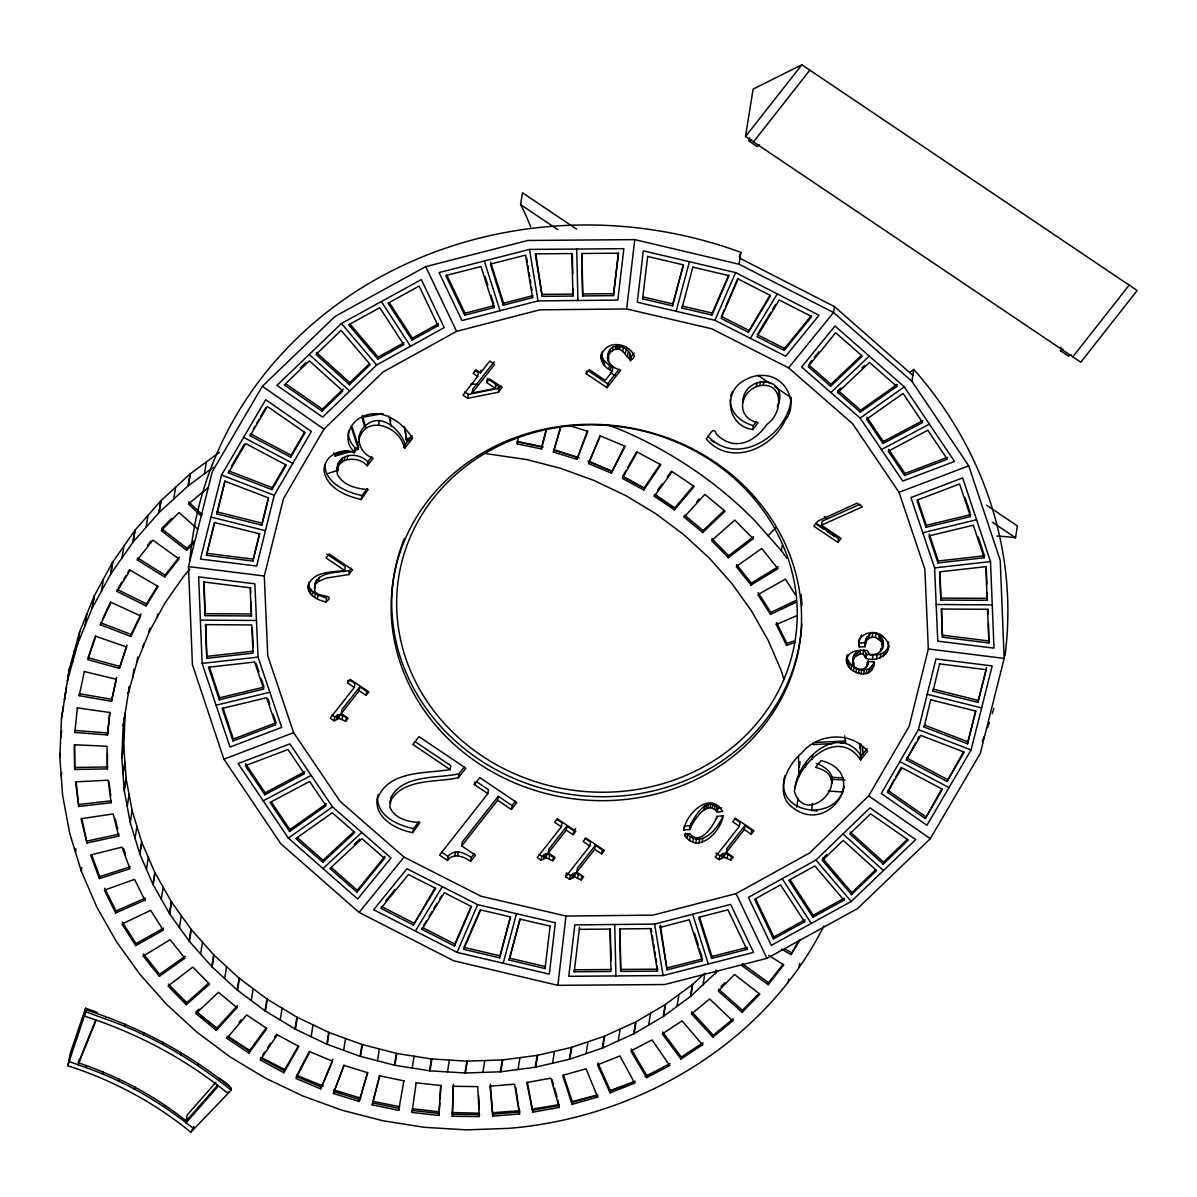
<?xml version="1.0" encoding="UTF-8"?>
<svg xmlns="http://www.w3.org/2000/svg" width="1197" height="1197" viewBox="0 0 1197 1197"><rect width="100%" height="100%" fill="white"/><g stroke="black" fill="none" stroke-linecap="round" stroke-linejoin="round"><path stroke-width="1.5" d="M795.077 787.611C797.815 759.392 838.364 722.15 861.331 755.98L860.703 759.915C837.735 726.085 797.187 763.327 794.434 791.561C806 829.027 857.261 777.212 815.606 767.412L820.962 760.589C869.486 772.499 830.509 833.501 795.092 809.292C772.873 795.796 785.905 766.26 801.616 753.108C818.09 733.192 850.498 730.888 867.571 751.177L860.703 759.915M326.676 553.987L345.335 566.54L344.706 570.49C332.317 572.42 311.1 570.969 308.123 587.114C308.512 596.106 318.477 600.31 326.033 602.001C337.15 593.009 314.961 598.829 314.602 589.298C313.449 571.208 337.27 572.779 349.419 570.625L351.305 568.231M315.275 582.655L314.602 589.298M390.581 803.262L390.656 797.86C403.224 774.04 436.426 778.798 458.945 773.816L464.316 766.978M452.361 1116.247L453.05 1086.278L477.738 1086.607L479.324 1116.606L452.361 1116.247L453.364 1084.302M868.199 660.879C869.426 670.784 854.793 672.205 852.578 663.078L854.508 654.161L860.598 650.166L859.97 654.116L855.616 656.27L852.653 660.49M853.281 656.555L852.578 663.078M324.836 464.556C324.926 483.079 346.412 492.147 361.853 495.558L367.27 488.66M219.41 452.316L190.084 473.952L160.847 500.765L134.917 530.316L112.578 562.276L103.421 579.079L94.069 596.301L79.586 632.016L69.321 669.033L64.458 699.587L66.359 687.751L61.451 718.784L59.85 757.162L62.648 795.601L69.8 833.681L81.231 870.967L96.807 907.042L106.458 924.099L116.393 941.56L139.735 974.119L166.592 1004.358L196.682 1031.979L229.659 1056.607L247.195 1067.2L265.165 1078.018L302.811 1095.973L342.192 1110.262L382.86 1120.751L424.381 1127.305L445.075 1128.576L466.291 1129.863L508.156 1128.397C637.762 1118.028 764.659 1043.949 823.865 926.029M717.961 970.752L690.474 996.473L663.198 1016.537L634.156 1033.595L602.794 1047.944L569.877 1059.165L535.268 1067.23L500.825 1071.764L465.453 1073.006L430.022 1070.851L394.92 1065.315L360.058 1056.308L326.781 1044.173L295.435 1029.196L265.001 1010.822L237.156 989.979L212.123 966.981L189.425 941.426L169.675 913.909L152.917 884.299L139.929 854.209L130.264 822.683L124.159 790.035L121.84 757.536L123.201 725.562L129.306 686.943M703.013 984.981L704.913 973.146L692.375 984.622L665.098 1004.687L635.622 1021.969L604.231 1036.288L571.298 1047.465L537.662 1055.29L502.725 1059.929L466.83 1061.155L431.399 1058.956L396.82 1053.465L361.943 1044.457L328.681 1032.338L296.886 1017.121L267.32 999.271L239.056 978.129L214.024 955.131L191.311 929.575L171.575 902.059L154.817 872.448L141.83 842.359L132.164 810.833L126.119 778.649L123.755 746.165L125.146 713.247L123.201 725.562M63.202 710.375L63.411 706.469L61.451 718.784M798.908 776.135L798.504 756.1M416.212 1082.582L412.022 1112.462L438.88 1115.409L440.72 1085.514L416.137 1082.806M438.88 1115.409L439.853 1102.886M440.062 1099.37L440.93 1085.305M601.118 358.576L601.911 352.038C598.829 360.551 604.709 368.048 612.355 371.309L605.233 380.377L589.328 369.678L586.186 373.688L607.014 387.693L620.809 370.142C612.131 368.541 601.268 357.544 612.37 350.945C623.996 341.025 628.934 369.559 634.38 355.898C628.23 342.118 605.547 339.499 601.283 355.988M348.671 430.606C347.28 437.189 351.065 443.578 355.434 448.187L354.297 452.78C341.325 446.87 322.966 456.177 324.103 471.379C327.35 488.241 346.202 496.142 361.225 499.508L368.197 489.438C356.691 489.019 343.389 485.443 337.494 474.655C333.813 457.568 358.352 454.83 367.18 465.857L373.15 458.256C358.831 453.244 353.534 434.975 366.058 425.159C380.826 412.441 399.783 428.93 404.825 443.563L404.915 447.992L404.197 447.513C399.843 426.327 366.447 414.057 358.92 439.224M359.549 435.274L358.681 442.306M846.713 660.909L847.536 654.834C839.336 672.849 875.74 683.143 873.601 661.806L867.511 661.642L867.765 663.512M730.484 398.586C728.958 411.992 741.317 422.691 753.347 425.608L756.579 421.509M109.9 712.245L107.506 734.958L74.827 732.429L77.431 707.651M107.506 734.958L109.75 712.484L77.281 707.876M811.566 810.564L812.404 803.411M630.58 360.731C635.023 345.14 604.44 339.619 608.929 357.753M613.418 295.629L618.385 253.21L581.682 253.495L582.7 295.943L613.418 295.629L618.49 253.076M519.962 918.937L509.114 960.069L545.054 968.538L550.126 925.969M626.644 308.946L711.557 328.726L788.599 367.853L852.533 423.648L899.022 492.311L924.877 569.173L928.333 648.983L909.166 726.295L868.693 795.87L809.636 852.937L736.05 893.62L652.949 915.136L565.986 916.049L481.089 896.254L404.047 857.127L340.098 801.332L293.624 732.669L267.769 655.806L264.298 576.011L283.465 498.685L323.953 429.125L382.995 372.043L456.581 331.36L539.682 309.843L626.644 308.946L634.769 239.639L739.013 264.223L833.546 312.537L911.905 381.304L968.747 465.828L1000.228 560.331L1004.163 658.395L980.328 753.332L930.308 838.678L857.531 908.598L766.948 958.348L664.739 984.518L557.877 985.34L453.618 960.757L359.1 912.443L280.741 843.676L223.884 759.167L192.418 664.649L188.468 566.585L212.318 471.648L262.338 386.302L335.115 316.382L425.683 266.632L527.892 240.462L634.769 239.639M557.877 985.34L565.986 916.049M647.592 256.442L683.517 264.911L672.519 305.848L642.609 298.891L647.682 256.308M579.213 929.351L609.946 929.037L610.949 971.485L574.246 971.769L579.528 927.376M832.05 783.511C834.668 773.457 824.628 766.2 816.234 763.462M742.604 402.342C744.235 372.566 791.486 376.352 777.182 406.681M378.237 794.419C370.98 815.86 395.055 829.701 412.785 832.603L419.863 822.519C408.566 822.07 394.621 818.748 389.953 807.212L390.027 801.81C402.596 777.99 435.798 782.748 458.301 777.751L465.828 768.19L418.98 736.649L412.83 744.474L450.147 769.596L450.775 765.646L414.955 741.542M866.029 658.41L866.673 654.46L863.68 649.866L863.052 653.816L866.029 658.41C879.286 663.303 897.002 649.866 884.014 637.522C876.234 627.797 855.451 633.004 859.356 647.008L865.236 646.664C867.93 612.669 901.356 651.407 870.324 655.283L867.092 650.405C859.805 650.195 849.092 649.776 846.907 658.769M739.97 258.298L834.474 306.612L833.546 312.537L788.599 367.853M69.441 668.569L67.421 680.869L77.7 643.866L79.765 631.582M72.598 662.136L74.498 650.285M60.643 737.726L61.735 730.963M59.85 757.162L60.419 753.302M77.7 643.866L85.002 625.777L86.902 613.941M61.212 776.15L61.765 772.768M85.002 625.777L92.169 608.151L94.069 596.301M92.169 608.151L94.294 595.882M84.463 671.577L116.318 679.268L111.516 701.337L79.211 695.681L79.526 693.706L111.83 699.362L116.633 677.293M74.827 732.429L75.157 730.454L107.82 732.983M92.393 607.732L101.521 590.914L103.421 579.079M107.476 752.988L107.371 768.893L74.678 769.491L74.648 744.549M100.413 624.804L100.728 622.829L131.236 634.485L130.922 636.46L100.413 624.804L111.052 602.36L140.648 615.916L130.922 636.46M101.521 590.914L110.678 574.126L112.578 562.276M110.678 574.126L112.847 561.887M79.077 804.504L111.411 800.763L111.097 802.738L78.748 806.479L76.114 781.626M110.947 573.737L121.974 557.937L123.875 546.101M117.007 591.423L117.321 589.448L146.423 603.931L146.109 605.906L117.007 591.423L130.174 570.191L158.154 586.47L146.109 605.906M75.426 852.099L75.98 848.718M121.974 557.937L133.017 542.166L134.917 530.316M133.017 542.166L135.231 529.957M81.231 870.967L81.77 867.586M87.321 841.012L118.967 834.174L118.653 836.149L87.007 842.972L81.785 818.479M111.516 701.337L111.83 699.362M119.356 668.375L126.658 646.964L95.76 636.28L87.77 659.682L119.356 668.375L126.972 644.988M137.356 559.927L137.67 557.952L165.051 575.099L164.737 577.074L137.356 559.927L152.917 540.131L178.966 558.969L164.737 577.074M133.331 541.807L146.124 527.204L148.024 515.353M84.658 1014.113L86.349 1009.954C138.927 1026.966 188.513 1053.091 231.365 1088.118L231.051 1090.093L228.043 1093.504L190.802 1132.212C154.413 1102.512 112.458 1080.038 67.72 1065.749L69.231 1059.465M129.426 686.3L128.244 693.512L136.922 662.24L149.356 631.612L165.036 602.884L183.68 576.266L189.994 569.069M99.366 878.598L90.673 854.972L122.004 847.132L129.949 868.753L99.366 878.598L99.68 876.623L91.615 854.688M146.124 527.204L158.947 512.615L160.847 500.765M122.543 741.556L124.443 729.706M132.658 677.652L134.004 669.198M158.947 512.615L161.206 500.451M136.922 662.24L137.73 657.153M121.855 758L123.74 745.686M143.131 646.919L143.685 643.537M97.346 1012.453L85.6 1008.188L84.344 1016.088L67.72 1065.749M123.037 774.01L124.922 762.175M228.358 1091.529L228.043 1093.504C185.61 1058.732 136.473 1032.906 84.344 1016.088L86.349 1009.954M217.345 1085.544L186.253 1120.916C154.099 1095.375 117.276 1075.908 78.404 1062.801L78.867 1059.839M149.146 632.046L149.7 628.664M124.159 790.035L126.059 778.185M149.356 631.612L149.894 628.23M124.219 790.499L126.119 778.649M159.306 512.286L173.73 499.029L175.63 487.194M157.091 617.457L157.645 614.076M127.211 806.359L129.111 794.509M190.802 1132.212L193.929 1126.661L193.615 1128.636C161.281 1102.661 125.012 1081.265 85.795 1067.574L86.109 1065.599M115.974 910.947L145.196 898.214L144.882 900.189L115.66 912.922L115.974 910.947L104.693 888.204M130.264 822.683L132.044 810.384M173.73 499.029L188.183 485.802L190.084 473.952M188.183 485.802L190.473 473.668M231.051 1090.093C193.375 1059.884 151.136 1034.956 105.471 1018.991L105.785 1017.016M135.052 838.214L136.937 826.364M102.658 1073.724L102.972 1071.749M197.565 528.984L179.026 512.511L161.251 530.645L186.612 550.276L186.927 548.301L194.423 540.64M139.765 853.76L141.665 841.91M139.929 854.209L141.83 842.359M188.572 485.518L204.478 473.758L206.378 461.907M146.438 869.246L148.338 857.396M135.74 945.63L121.959 924.024L150.657 910.348L163.271 930.129L135.74 945.63L136.054 943.655L122.274 922.049M124.907 1026.098L125.221 1024.123M118.802 1081.415L119.116 1079.44M152.917 884.299L154.817 872.448M153.126 884.733L155.026 872.882M206.438 555.303L214.652 522.58L259.629 533.832L252.881 561.079L206.438 555.303L214.547 522.326M143.251 956.089L143.565 954.114L159.695 974.343L159.381 976.318L143.251 956.089L170.139 939.705L184.907 958.213L159.381 976.318M216.837 513.902L225.051 481.194L268.532 497.937L261.784 525.154L216.837 513.902L224.931 480.94M251.161 601.642L251.385 615.961L205.091 615.677L204.133 581.787M228.432 472.875L228.747 470.9L272.243 487.658L271.928 489.633L228.432 472.875L245.624 443.548L286.233 465.035L271.928 489.633M161.281 899.112L163.181 887.261M134.932 1089.12L135.246 1087.145M143.969 1035.136L144.283 1033.161M206.812 658.335L205.45 624.639L251.774 624.924L253.001 653.128L206.812 658.335L205.839 624.43M169.42 913.491L171.321 901.655M169.675 913.909L171.575 902.059M250.188 435.753L250.502 433.778L291.095 455.249L290.781 457.224L250.188 435.753L267.365 406.441L305.085 432.641L290.781 457.224M179.415 927.466L181.301 915.615M162.583 1044.053L162.897 1042.078M219.305 699.766L208.473 667.208L254.632 662.016L263.729 689.068L219.305 699.766L219.635 697.791L209.355 666.953M189.111 941.037L191.011 929.201M189.425 941.426L191.311 929.575M165.366 1107.494L165.68 1105.519M252.881 561.079L259.525 533.563M261.784 525.154L268.397 497.772M186.328 1004.672L209.565 984.158L192.822 967.101L168.029 986.029L186.328 1004.672L186.642 1002.697L208.517 983.395M180.567 1054.856L180.882 1052.881M233.041 740.988L222.193 708.415L266.632 697.686L275.744 724.769L233.041 740.988L233.355 739.013L223.076 708.145M200.617 954.024L202.502 942.174M216.298 1030.378L216.612 1028.403L237.305 1005.704L236.991 1007.679L216.298 1030.378L196.009 1013.56L196.323 1011.585L198.956 1009.086M211.779 966.622L213.679 954.787M212.123 966.981L214.024 955.131M198.089 1065.45L198.403 1063.49M224.662 978.473L226.562 966.622M322.038 411.155L342.836 391.06L309.395 360.836L284.302 384.94L322.038 411.155L322.352 409.179L343.15 389.085M264.821 794.748L245.295 765.721L287.983 749.502L304.412 773.771L264.821 794.748L265.135 792.773L245.609 763.746M226.891 1038.308L227.206 1036.333L249.23 1051.161L248.916 1053.136L226.891 1038.308L246.687 1014.936L266.841 1028.507L248.916 1053.136M237.156 989.979L239.056 978.129M237.545 990.293L239.445 978.443M308.123 587.114L308.856 582.251M308.347 589.373L308.751 583.163M309.125 591.587L308.976 585.423M310.442 593.682L311.07 589.732L309.754 587.637M312.282 595.657L312.926 591.707L311.07 589.732M351.29 451.434L335.1 456.042L335.414 454.082L347.998 450.476M314.646 586.59L316.741 579.812M314.676 597.498L315.305 593.547L312.926 591.707M349.464 384.656L370.247 364.561L341.115 330.357L316.038 354.447L349.464 384.656L349.778 382.681L369.275 363.843M251.295 1000.542L253.195 988.692M316.113 583.762L318.626 581.323L319.27 577.373M336.97 469.778C336.821 453.199 358.397 451.344 367.808 461.907L367.18 465.857M337.719 467.174L338.347 463.224M317.4 599.084L318.028 595.133L315.305 593.547M339.32 464.601L339.948 460.65M341.654 462.162L342.282 458.212M344.257 460.411L344.901 456.461M347.145 459.349L347.788 455.399M326.033 602.001L326.661 598.051L318.028 595.133M289.554 831.511L270.013 802.469L309.619 781.476L326.063 805.746L289.554 831.511L289.869 829.536L271.36 802.02M265.001 1010.822L266.901 998.986M354.297 452.78L354.716 450.147M265.42 1011.106L267.32 999.271M260.333 1060.018L260.647 1058.043L284.183 1070.731L283.869 1072.707L260.333 1060.018L277.285 1034.807L298.831 1046.417L283.869 1072.707M377.773 359.04L348.626 324.821L379.763 307.719L403.793 344.661L377.773 359.04L378.087 357.065L350.108 324.222M318.626 581.323L326.497 578.031L348.791 574.575L349.419 570.625M361.225 499.508L361.853 495.558M280.218 1020.009L282.118 1008.173M378.716 424.411L379.344 420.461M334.113 720.833L334.756 716.883L339.783 714.504L346.322 717.377L345.679 721.327L339.155 718.454L334.113 720.833L330.163 718.17L354.312 687.437L354.94 683.502L349.569 679.866M336.581 718.933L337.21 714.983M337.853 718.514L338.482 714.564M339.155 718.454L339.783 714.504M345.679 721.327L348.132 718.215L341.25 713.592L341.878 709.641L359.833 686.794L366.716 691.417L366.087 695.367L359.205 690.744L359.833 686.794M354.312 687.437L347.579 682.918L347.998 680.285M342.103 719.307L342.731 715.357M294.986 1028.956L296.886 1017.121M295.435 1029.196L297.335 1017.36M322.801 862.259L354.806 832.454L332.287 812.808L295.809 838.573L322.801 862.259L323.115 860.284L353.788 831.72M412.367 338.123L438.371 323.744L438.057 325.719L412.052 340.083L412.367 338.123L389.354 302.736M404.197 447.513L404.825 443.563M311.13 1036.662L313.015 1024.827M410.092 440.331L406.591 440.631L405.14 428.152M326.781 1044.173L328.681 1032.338M327.26 1044.368L329.16 1032.532M320.751 1088.881L332.586 1061.215L309.903 1051.714L295.958 1078.482L320.751 1088.881L332.901 1059.24M356.975 892.244L357.29 890.269L384.821 856.394L384.506 858.369L356.975 892.244L329.968 868.543L361.988 838.723L384.506 858.369M333.394 1093.474L344.167 1065.435L367.748 1072.751L359.16 1101.464L333.394 1093.474L343.853 1065.106M343.659 1050.308L345.559 1038.472M465.005 313.225L494.286 305.639L493.972 307.614L464.69 315.185L465.005 313.225L446.885 275.22M360.058 1056.308L361.943 1044.457M360.536 1056.457L362.437 1044.607M487.254 378.536L495.992 384.432L495.363 388.367L486.625 382.486L489.498 378.821L502.216 387.379L498.446 392.197L467.668 398.332L468.296 394.382L464.78 392.003M495.363 388.367L472.097 393.08L472.725 389.13L494.166 361.868M359.16 1101.464L367.554 1072.467M467.668 398.332L462.985 395.175L477.678 376.457L478.306 372.521L475.299 370.486M477.678 376.457L473.159 373.419L476.047 369.768L480.551 372.806L480.985 370.172M412.785 832.603L413.429 828.653L418.875 821.711M377.489 1060.811L379.389 1048.961M486.625 382.486L487.044 379.853M403.928 1080.637L398.676 1110.352L372.222 1104.846L379.584 1075.579M503.608 303.215L532.874 295.644L532.545 297.619L503.294 305.19L503.608 303.215L490.665 262.158M530.63 226.861A206.453 188.453 9.1 0 0 520.59 204.582L522.476 192.732L576.61 229.181M498.117 389.01L498.67 385.629L495.214 385.419M498.446 392.197L499.074 388.247L500.959 385.838M413.384 924.982L435.648 888.354L408.431 874.528L380.915 908.388L413.384 924.982L434.99 887.979M394.412 1065.21L396.312 1053.36M394.92 1065.315L396.82 1053.465M422.017 929.396L422.332 927.436L454.815 944.029L454.501 946.004L422.017 929.396L444.296 892.753L471.543 906.578L454.501 946.004M398.676 1110.352L398.99 1108.377L372.551 1102.871M458.301 777.751L458.945 773.816M412.217 1068.023L414.117 1056.188M447.439 860.404L448.082 856.468C454.217 848.359 464.571 852.623 471.214 857.471L470.586 861.421C463.942 856.573 453.573 852.309 447.439 860.404L439.538 855.092L487.837 793.641L488.466 789.691L476.511 781.641M546.281 430.172L541.433 448.95L517.224 443.907L517.538 441.932L541.747 446.975L546.146 429.903M573.124 288.537L572.929 296.048L542.181 296.362L535.807 253.644M412.022 1112.462L412.337 1110.487L439.194 1113.434M454.92 855.78L455.548 851.83M457.523 855.675L458.152 851.725M470.586 861.421L475.478 855.197L461.713 845.935L462.341 841.985L498.251 796.289L512.017 805.551L511.388 809.501L497.623 800.239L498.251 796.289M487.837 793.641L474.371 784.589L474.805 781.955M429.514 1070.791L431.399 1058.956M430.022 1070.851L431.908 1059.001M541.433 448.95L541.747 446.975M447.483 1071.899L449.369 1060.063M568.859 425.444L587.742 431.309L576.969 459.349L553.403 452.032L560.795 426.401M582.7 295.943L582.041 253.36M464.945 1073.006L466.83 1061.155M465.453 1073.006L467.354 1061.17M586.186 373.688L586.605 371.055M576.969 459.349L587.428 430.98M499.583 957.824L510.58 916.902L480.7 909.944L463.673 949.341L499.583 957.824L510.416 916.707M482.885 1072.392L484.785 1060.542M601.657 361.135L601.762 354.626M602.734 363.469L603.363 359.519L602.286 357.185M588.565 463.568L600.4 435.903L625.178 446.301L611.248 473.069L588.565 463.568L600.026 435.558M604.201 365.429L604.829 361.494L603.363 359.519M607.418 358.651L608.211 353.19M607.657 360.132L608.3 356.182M608.211 355.539L608.839 351.589M609.378 353.803L610.006 349.853M608.3 361.703L608.719 359.07M608.779 369.185L609.408 365.235L604.829 361.494M612.37 350.945L612.999 346.995M607.014 387.693L607.642 383.758L619.133 369.125M610.44 370.232L611.083 366.282L609.408 365.235M515.757 1087.43L519.558 1113.928L492.775 1116.143L490.366 1084.213M615.662 349.554L616.29 345.619M612.355 371.309L612.999 367.374L611.083 366.282M500.316 1071.809L502.216 1059.973M500.825 1071.764L502.725 1059.929M617.562 349.389L618.191 345.439M619.418 349.644L620.046 345.709M541.164 860.209L541.792 856.259L546.834 853.895L553.358 856.768L552.73 860.718L546.191 857.845L541.164 860.209L537.214 857.546L561.348 826.828L561.992 822.878L556.605 819.257M622.784 351.17L623.413 347.22M543.618 858.309L544.261 854.359M625.373 353.31L626.016 349.374M544.889 857.905L545.533 853.955M546.191 857.845L546.834 853.895M627.542 355.913L628.171 351.963M552.73 860.718L555.169 857.606L548.286 852.967L548.929 849.017L566.884 826.169L573.767 830.808L573.124 834.758L566.256 830.12L566.884 826.169M549.139 858.683L549.782 854.733M629.233 358.472L629.876 354.521M611.248 473.069L624.684 445.897M630.221 360.492L630.864 356.541M518.047 1069.475L519.947 1057.624M642.609 298.891L642.924 296.916L672.834 303.888L672.519 305.848M545.054 968.538L545.368 966.563L509.428 958.094M535.268 1067.23L537.169 1055.38M595.373 845.366L594.744 849.301L601.627 853.94L602.256 849.99L595.373 845.366L577.418 868.214L576.789 872.149L583.672 876.788L581.218 879.9L574.695 877.027L569.652 879.391L565.702 876.743L566.121 874.109M535.762 1067.14L537.662 1055.29M569.652 879.391L570.296 875.441L575.323 873.077L581.862 875.95L581.218 879.9M557.982 1100.267L559.149 1107.405L532.845 1112.178L527.398 1082.312M572.121 877.491L572.75 873.541M573.393 877.087L574.021 873.137M574.695 877.027L575.323 873.077M577.642 877.865L578.271 873.93M643.851 489.977L660.819 464.765L637.283 452.077L622.32 478.366L643.851 489.977L644.166 488.002L660.131 464.271M552.58 1063.19L554.465 1051.355M565.702 876.743L589.852 846.01L590.48 842.06L585.094 838.439M574.246 971.769L574.56 969.794L611.263 969.525M693.048 267.17L728.973 275.639L711.931 315.035L682.051 308.078L682.365 306.103L712.26 313.075L728.539 275.37M654.295 496.276L654.609 494.301L674.779 507.872L674.465 509.847L654.295 496.276L672.22 471.648L694.26 486.476L674.465 509.847M569.398 1059.3L571.298 1047.465M569.877 1059.165L571.777 1047.315M572.435 1102.407L597.961 1095.105L597.647 1097.08L572.121 1104.382L572.435 1102.407L563.548 1075.13M586.096 1053.614L587.996 1041.779M711.931 315.035L712.26 313.075M684.16 517.104L684.475 515.129L703.043 530.525L702.729 532.5L684.16 517.104L704.853 494.406L725.143 511.224L702.729 532.5M745.507 136.488L753.108 89.117L801.87 64.788L1137.15 290.512L1080.801 362.212L745.507 136.488L801.87 64.788M602.33 1048.123L604.231 1036.288M602.794 1047.944L604.694 1036.093M759.616 144.897L757.103 146.513L749.127 141.141L749.696 137.58M657.183 965.62L657.437 971.141L620.719 971.41L620.061 928.812M739.013 264.223L740.913 252.372A410.511 374.736 9.1 0 0 189.844 560.211M618.25 1040.851L620.136 1029.016M634.979 1081.13L634.664 1083.105L610.171 1092.831L610.485 1090.856L597.812 1062.861M633.722 1033.819L635.622 1021.969M634.156 1033.595L636.056 1021.744M748.334 332.227L770.614 295.584L738.13 278.976L721.103 318.402L748.334 332.227L769.97 295.195M660.086 927.361L660.4 925.386L667.073 969.869L702.295 960.847L689.337 919.79L660.086 927.361L667.073 969.869M648.669 1025.036L650.57 1013.201M683.861 830L684.489 826.05L690.4 825.586C694.155 816.489 707.801 794.808 717.946 808.304L717.317 812.254L722.554 811.267C710.689 790.185 685.821 813.616 683.861 830L689.756 829.536C693.527 820.439 707.158 798.758 717.317 812.254M728.33 557.682L728.644 555.707L753.437 536.78L753.122 538.755L728.33 557.682L711.572 540.625L734.823 520.111L753.122 538.755M756.399 386.586C783.601 378.402 784.424 412.352 766.918 424.381C759.197 435.753 745.955 446.316 731.367 443.055C725.696 441.648 720.729 438.446 716.554 434.406C713.232 424.86 709.567 435.873 706.245 438.91C729.826 466.695 771.571 449.339 785.217 420.356C799.536 402.192 784.918 375.185 762.519 375.439A29.626 27.037 9.1 0 0 745.686 379.703C722.18 390.491 726.848 425.997 752.718 429.558L758.105 422.721C736.798 418.426 738.564 394.247 756.399 386.586L757.028 382.636M685.013 835.85L684.519 834.459L689.786 833.591C699.991 846.863 713.427 825.406 717.287 816.384L723.242 815.696C720.833 831.466 698.494 854.718 685.013 835.85L685.447 833.217M646.589 1077.659L630.834 1050.951L652.036 1039.924L669.751 1065.614L646.589 1077.659L646.904 1075.684L631.148 1048.976M686.883 838.364L687.512 834.429C701.203 847.955 717.751 829.057 722.719 816.309M752.718 429.558L753.347 425.608M759.796 385.494L760.439 381.544M689.756 829.536L690.4 825.586M690.639 827.157L691.268 823.207M689.592 840.623L690.22 836.673M763.192 385.15L763.836 381.2M663.198 1016.537L665.098 1004.687M663.617 1016.268L665.517 1004.418M692.689 842.299L693.317 838.349M695.816 843.182L696.445 839.232M703.941 810.219L704.569 806.269M698.943 843.242L699.587 839.306M706.08 808.723L706.709 804.773M702.1 842.508L702.744 838.573M708.22 807.78L708.848 803.83M677.023 1006.348L678.923 994.512M710.315 807.466L710.943 803.516M784.215 350.452L811.731 316.592L779.262 299.998L756.998 336.626L784.215 350.452L784.529 348.477L810.893 316.023M712.395 807.84L713.038 803.89M778.499 395.205L779.127 391.269M714.504 808.903L715.133 804.968M750.998 585.079L736.245 566.57L761.756 548.465L777.9 568.695L750.998 585.079L751.312 583.104L736.559 564.595M716.3 810.489L716.943 806.539M716.36 818.853L716.794 816.234M690.474 996.473L692.375 984.622M690.849 996.158L692.749 984.323M681.288 1057.056L702.878 1042.811L702.564 1044.786L680.958 1059.031L681.288 1057.056L662.614 1031.934M691.552 1013.874L691.866 1011.899L713.247 1035.181L712.933 1037.156L691.552 1013.874L709.671 998.986L732.714 1020.876L712.933 1037.156M719.188 859.67L719.831 855.72L724.858 853.356L731.397 856.229L730.769 860.179L724.23 857.306L719.188 859.67L715.237 857.007L739.387 826.289L740.015 822.339L734.644 818.718M721.656 857.77L722.285 853.82M722.928 857.366L723.557 853.416M724.23 857.306L724.858 853.356M730.769 860.179L733.207 857.067L726.325 852.429L726.953 848.478L744.923 825.631L751.791 830.269L751.162 834.219L744.28 829.581L744.923 825.631M727.178 858.144L727.806 854.194M711.946 956.478L747.182 947.455L746.868 949.43L711.631 958.453L711.946 956.478L699.527 917.111M795.81 602.375L770.494 614.435L770.808 612.46L758.195 592.68M786.773 558.161L781.417 550.665L782.225 545.578M715.222 973.834L715.761 970.453M715.552 973.49L716.09 970.109M786.594 645.407L776.269 624.595L776.584 622.62L786.908 643.432L786.594 645.407L794.973 642.4M830.628 386.242L862.349 356.152L835.656 332.736L808.125 366.611L830.628 386.242L830.942 384.267L861.331 355.434M732.714 1020.876L733.028 1018.901L713.247 1035.181M860.344 412.172L860.658 410.197L897.137 384.446L896.822 386.422L860.344 412.172L837.81 392.496L838.124 390.521L840.758 388.023M742.125 1012.273L759.886 994.138L734.539 974.508L718.275 991.101L742.125 1012.273L742.439 1010.298L758.943 993.465M821.441 525.199L862.468 506.81L857.037 503.159L817.85 521.099L813.84 526.201L837.93 542.421L841.072 538.411L821.441 525.199L822.085 521.249L859.82 504.341M799.297 767.247L800.105 761.696M773.816 936.922L804.923 919.835L804.608 921.81L773.486 938.882L773.816 936.922L755.681 898.947M837.93 542.421L838.558 538.47L815.98 523.269M768.549 982.677L742.499 963.839L742.17 965.814L768.235 984.652L768.549 982.677L782.988 964.303M796.738 807.017L798.115 798.369M805.342 767.427L805.97 763.477M813.287 742.604L812.972 744.579L832.888 743.576M812.045 759.242L812.688 755.292M781.641 949.161L790.978 954.593L798.818 940.483M788.135 982.617L788.673 979.236M847.057 663.123L847.356 656.958M799.147 966.832L799.701 963.45M883.012 443.503L866.583 419.234L903.077 393.469L922.618 422.511L883.012 443.503L883.326 441.528L866.897 417.259M847.91 665.337L848.538 661.387L847.685 659.188M849.257 667.402L849.885 663.452L848.538 661.387M851.097 669.347L851.74 665.397L849.885 663.452M853.88 658.111L854.508 654.161M813.197 915.286L844.319 898.184L844.005 900.159L812.883 917.261L813.197 915.286L790.155 879.885M822.384 860.419L843.167 840.339L876.593 870.533L851.516 894.623L822.384 860.419L822.698 858.444L826.603 854.688M853.715 665.607L854.134 662.973M855.616 656.27L856.244 652.32M853.446 671.158L854.074 667.208L851.74 665.397M858.698 643.747L859.626 637.971M857.576 654.939L858.204 650.988M859.356 647.008L859.326 639.797M861.017 637.462L861.436 634.829M855.945 672.594L856.573 668.644L854.074 667.208M858.488 673.567L859.117 669.617L856.573 668.644M865.236 646.664L865.506 640.56M864.877 644.51L865.955 638.644M861.047 674.076L861.69 670.125L868.992 668.914L874.109 663.318M865.326 642.594L867.212 636.595M865.147 656.884L865.775 652.934M866.583 640.545L869.157 638.21L869.785 634.26M863.665 674.12L864.294 670.17M911.905 381.304L913.79 369.454L910.034 372.222M866.433 666.983L866.852 664.35M867.421 665.263L868.064 661.313L867.062 663.033M866.149 673.702L866.778 669.751M869.157 638.21L872.209 637.148L872.852 633.198M868.364 672.864L868.992 668.914M882.413 646.096L881.201 641.323L875.486 637.373L876.129 633.422M870.294 671.592L870.922 667.642M872.478 658.485L873.107 654.535C879.66 655.941 887.037 652.2 888.758 645.512L888.114 649.462M871.94 669.886L872.568 665.936M860.538 757.267L860.718 743.561M873.481 667.268L874.423 661.986M904.648 475.478L888.234 451.224L927.81 430.232L947.336 459.259L904.648 475.478L904.962 473.503L888.548 449.249M878.718 638.884L879.361 634.934M860.194 759.586L860.823 755.636M876.503 658.739L877.132 654.789M880.124 640.021L880.753 636.071M881.201 641.323L881.83 637.373M880.423 650.914L880.842 648.28M881.935 642.789L882.578 638.839M880.169 658.006L880.797 654.056M882.354 644.405L882.982 640.455M882.114 647.742L883.042 642.146M883.311 656.405L883.94 652.455M885.81 654.011L886.438 650.076M887.216 651.826L887.845 647.876M888.249 644.57L888.668 641.936M851.516 894.623L851.83 892.648L875.591 869.83M925.999 527.293L916.887 500.211L959.605 483.992L970.453 516.58L925.999 527.293L926.313 525.318L917.785 499.942M887.546 792.339L901.85 767.756L942.443 789.227L925.266 818.539L887.546 792.339L894.129 779.606M883.251 864.144L908.328 840.04L870.593 813.825L849.795 833.92L883.251 864.144L883.566 862.169L907.326 839.336M906.398 759.945L920.702 735.362L964.198 752.105L947.022 781.432L906.398 759.945L915.66 742.604M978.203 536.944L984.488 555.797L984.173 557.772L937.999 562.979L938.313 561.004L929.216 533.952M987.286 593.054L987.181 600.34L940.872 600.056L940.034 571.642M924.114 727.043L924.428 725.068L967.894 741.811L967.58 743.786L924.114 727.043L930.727 699.661M933.002 691.148L933.316 689.173L978.293 700.44L977.979 702.4L933.002 691.148L939.645 663.632M988.498 623.293L988.902 642.984L942.473 637.223L941.65 608.809M925.266 818.539L941.859 788.808M947.022 781.432L963.615 751.671M996.966 536.061A206.453 188.453 9.1 0 1 1015.535 537.782L1017.42 525.947L986.493 505.119M1070.941 354.492L1068.442 356.108L1060.467 350.736L1061.036 347.175M517.224 443.907L518.466 436.725M79.211 695.681L84.403 671.322M784.888 775.716C773.786 814.663 837.092 823.356 844.349 786.309M274.218 495.319L256.682 566.046L200.453 559.059L221.55 475.029L265.689 399.723L311.37 431.474L274.218 495.319L221.55 475.029M918.413 729.661L935.949 658.934L992.193 665.921L971.081 749.95L926.942 825.257L881.261 793.521L918.413 729.661L971.081 749.95M967.894 741.811L975.69 710.823M978.293 700.44L986.523 667.702M967.58 743.786L975.794 711.078L930.862 699.826M977.979 702.4L986.208 669.677L939.765 663.916M372.222 1104.846L379.718 1075.834L403.928 1080.876M672.834 303.888L683.367 264.717M676.125 311.28L689.442 261.724M503.189 963.256L516.505 913.7M682.051 308.078L692.883 266.976M509.114 960.069L520.111 919.131L550.022 926.089M553.403 452.032L560.974 426.686M85.6 1008.188L70.174 1053.555L68.917 1061.44L85.795 1067.574M95.506 635.981L88.084 657.707L119.67 666.4M730.769 395.743L732.399 391.419M377.609 798.369C388.786 770.15 425.563 773.756 450.147 769.596M78.404 1062.801L95.7 1020.083M78.089 1064.776L96.074 1020.353M739.207 256.532L740.913 252.372M714.953 320.332L735.586 272.602L819.002 315.245L785.666 356.242L714.953 320.332L637.298 302.243L643.313 250.846L735.586 272.602M724.38 309.574L721.417 316.427L748.649 330.252M725.861 306.133L737.711 278.706M454.815 944.029L471.109 906.324M457.059 952.378L477.678 904.648L555.348 922.752L549.318 974.149L457.059 952.378L373.644 909.735L406.965 868.738L477.678 904.648M480.281 909.675L463.987 947.366L499.897 955.849M102.254 619.627L110.603 601.986M131.236 634.485L140.977 613.941M309.395 1051.31L296.272 1076.507L321.065 1086.906M284.183 1070.731L298.262 1045.998M626.151 470.197L622.635 476.391L644.166 488.002M627.916 467.114L636.714 451.643M272.243 487.658L285.664 464.601M291.095 455.249L304.517 432.207M895.91 776.539L901.266 767.322M917.441 739.537L919.236 736.454M231.47 466.261L244.128 444.656M253.225 429.139L255.036 426.057M256.831 422.975L258.642 419.893M260.452 416.81L265.884 407.549M750.31 338.287L777.287 293.923M770.868 312.357L757.312 334.651L784.529 348.477M772.798 309.17L775.701 304.397M415.344 931.057L442.321 886.693M423.304 925.835L426.207 921.062M429.11 916.274L432.027 911.501M433.957 908.314L436.86 903.526M439.778 898.752L441.708 895.565M118.264 587.936L122.019 581.877M123.904 578.839L125.79 575.802M127.66 572.764L129.545 569.742M146.423 603.931L157.54 585.991M790.978 954.593L800.374 939.421M262.637 1055.081L264.642 1052.118M267.634 1047.674L270.627 1043.215M274.607 1037.29L276.612 1034.328M249.23 1051.161L266.108 1027.984M657.781 489.962L662.001 484.157M667.268 476.915L671.487 471.124M147.665 545.234L151.002 540.984M165.051 575.099L179.281 556.994M367.808 461.907L371.788 456.835M405.544 444.042L412.052 435.768M404.915 447.992L412.501 438.326C402.491 421.598 380.422 406.471 361.09 417.409C348.267 423.708 342.462 442.172 354.806 452.137M480.551 372.806L489.768 361.075L494.66 364.367L472.097 393.08M348.791 574.575L352.546 569.787L329.115 554.016L326.048 557.937L344.706 570.49M753.497 141.859L809.845 70.159M347.579 682.918L350.317 679.432L368.826 691.896L366.087 695.367M341.25 713.592L359.205 690.744M631.223 356.781L634.066 353.16M474.371 784.589L479.847 777.631L516.85 802.544L511.388 809.501M461.713 845.935L497.623 800.239M471.214 857.471L474.147 853.745M512.017 805.551L515.294 801.377M548.286 852.967L566.256 830.12M573.767 830.808L575.592 828.489M573.124 834.758L575.862 831.272L557.368 818.823L554.63 822.294L561.348 826.828M576.789 872.149L594.744 849.301M601.627 853.94L604.365 850.454L585.857 838.005L583.119 841.476L589.852 846.01M1072.811 356.826L1129.175 285.125M726.325 852.429L744.28 829.581M751.162 834.219L753.901 830.733L735.392 818.284L732.654 821.755L739.387 826.289M861.331 755.98L867.062 748.694M768.235 984.652L783.781 964.857L768.579 955.326M359.1 912.443L404.047 857.127M809.591 363.23L811.895 360.402M814.184 357.574L818.763 351.933M385.808 900.772L394.98 889.491M238.846 1022.582L241.181 1019.829M674.779 507.872L693.407 485.877M215.894 1082.342L187.211 1114.991L185.939 1122.891L218.228 1086.158M696.654 501.782L699.078 499.104M781.417 550.665L768.13 535.747L775.611 527.907M171.725 518.316L161.565 528.67L186.927 548.301M186.612 550.276L194.109 542.615M721.088 986.582L724.843 982.752M376.696 364.935L322.681 417.14L276.986 385.389L341.399 323.504L421.329 279.604L444.222 327.604L376.696 364.935L341.399 323.504M815.95 860.044L869.965 807.84L915.66 839.591L851.247 901.476L771.317 945.376L748.409 897.376L815.95 860.044L851.247 901.476M300.462 367.748L305.744 362.661M703.043 530.525L724.14 510.506M196.009 1013.56L218.423 992.283L236.991 1007.679M830.868 392.541L869.261 356.122M861.9 367.973L864.533 365.474M837.81 392.496L869.501 362.437L896.822 386.422M323.01 868.543L361.778 832.439M354.297 844.199L359.624 839.232M208.218 487.628L188.423 503.907L200.632 515.488M204.478 473.758L213.171 467.354M159.695 974.343L185.221 956.238M860.119 418.067L904.304 386.87L954.473 461.443L902.777 481.089L860.119 418.067L801.616 367.03L834.952 326.003L904.304 386.87M289.869 829.536L326.377 803.771M288.327 838.109L332.527 806.913L391.015 857.965L357.679 898.977L288.327 838.109L238.158 763.536L289.869 743.891L332.527 806.913M749.127 141.141L751.626 139.525M1060.467 350.736L1062.966 349.12M751.312 583.104L778.215 566.72M136.054 943.655L163.585 928.154M378.087 357.065L404.107 342.686M883.326 441.528L922.932 420.536M881.441 449.578L929.396 424.157M265.135 792.773L304.726 771.796M263.25 800.823L311.19 775.402M646.904 1075.684L670.066 1063.639M770.808 612.46L796.125 600.4M630.071 1083.599L633.408 1082.073M645.078 1076.746L656.734 1071.42M776.269 624.595L797.367 615.393M610.485 1090.856L633.348 1081.774M904.962 473.503L947.65 457.284M233.355 739.013L276.058 722.793L273.215 714.325M899.022 492.311L968.747 465.828M223.884 759.167L293.624 732.669M786.908 643.432L793.611 641.038M337.763 454.217L344.796 451.823M338.287 470.047L326.931 473.907M596.929 1095.06L571.807 1101.674M609.168 1090.901L628.41 1084.362M99.68 876.623L130.278 866.778M355.195 448.426L358.786 447.394M354.881 450.401L358.472 449.369L351.245 427.224M538.007 300.896L461.982 320.587L439.075 272.572L529.538 249.41L623.846 248.677L617.832 300.073L538.007 300.896L529.538 249.41M654.624 924.084L730.649 904.393L753.556 952.408L663.093 975.57L568.784 976.303L574.799 924.922L654.624 924.084L663.093 975.57M667.387 967.894L702.609 958.872M926.313 525.318L970.767 514.605M219.635 697.791L264.043 687.093L261.2 678.639M922.767 532.74L976.572 519.767M216.059 705.228L269.879 692.24M559.119 1104.622L532.306 1109.08M468.296 394.382L499.074 388.247M717.946 808.304L721.447 807.646M383.04 413.563L362.003 417.379L364.95 427.703M533.159 1110.203L559.463 1105.429M405.948 438.79L411.259 438.102M519.872 1110.711L493.044 1112.671M938.313 561.004L984.488 555.797M934.588 567.887L990.503 561.588L993.989 648.131L937.76 641.143L934.588 567.887L910.932 497.578L962.657 477.932L990.503 561.588M207.126 656.36L253.315 651.153M202.128 663.392L258.058 657.093L281.699 727.402L229.989 747.048L202.128 663.392L198.642 576.849L254.871 583.837L258.058 657.093M859.97 654.116L863.052 653.816M406.905 438.656L410.406 438.371M493.089 1114.183L519.872 1111.953M859.985 643.058L865.865 642.714M815.097 742.514L845.89 740.958M840.144 743.217L845.576 742.933L844.663 735.901M478.65 1113.18L451.673 1112.552M74.992 767.516L107.685 766.918M542.51 294.387L573.243 294.073M583.014 293.968L613.747 293.654M621.034 969.435L657.766 969.166M941.186 598.096L987.495 598.365M936.174 604.515L992.253 604.859M205.405 613.702L251.699 613.986M200.393 620.121L256.457 620.465M866.673 654.46L873.107 654.535M452.675 1114.272L479.638 1114.646M830.793 777.302L843.511 777.885M830.479 779.277L845.022 779.935M485.892 453.618L526.725 459.573L560.6 468.326L593.892 480.416L626.151 495.827L655.717 513.678L683.592 534.49L709.357 558.161L731.726 583.358L751.462 610.874L768.235 640.485L781.207 670.574L784.005 679.657M470.885 383.938L477.962 384.387M439.06 1111.774L412.202 1108.736M872.209 637.148L875.486 637.373M828.159 790.948L842.688 792.085M942.787 635.248L989.216 641.008M206.752 553.328L253.195 559.104M928.333 648.983L1004.163 658.395M188.468 566.585L264.298 576.011M811.716 810.324L817.117 811.087M516.865 441.349L543.273 446.915M399.723 1106.746L373.225 1101.33M859.117 669.617L861.69 670.125M217.151 511.927L262.098 523.179M927.181 694.29L981.63 707.936M211.001 517.044L265.45 530.69M553.732 449.623L579.378 457.853M361 1098.173L333.454 1089.809M413.429 828.653C398.317 825.287 378.387 816.893 377.594 798.893M553.717 450.057L577.298 457.374M333.709 1091.499L359.474 1099.489M608.615 425.294L618.34 428.81A401.324 366.342 9.1 0 1 754.559 520.426L768.13 535.747M587.817 460.92L610.859 470.765M323.31 1086.113L296.706 1075.34M86.019 1011.929L105.471 1018.991M588.879 461.593L611.562 471.094M623.757 476.93L642.385 487.359M285.38 1069.938L261.26 1057.4M381.23 906.413L413.698 923.007M906.713 757.97L947.336 779.456M899.845 761.591L949.012 787.596M243.619 437.384L292.801 463.389M785.067 948.997L791.292 952.617M656.076 495.633L672.549 507.289M250.098 1050.667L228.253 1036.617M520.59 204.582L557.712 229.57M992.328 522.161L1015.535 537.782M757.776 375.23L770.18 383.579M774.818 386.706L790.319 397.135M610.305 372.476L614.959 375.604M711.063 440.301L714.16 442.381M824.224 516.476L827.322 518.57M588.266 370.741L608.42 384.312M816.13 524.151L823.88 529.373M826.977 531.453L834.728 536.675M715.881 853.072L719.831 855.72M332.123 715.103L334.756 716.883M539.159 854.493L541.792 856.259M566.331 872.793L570.296 875.441M441.498 852.025L448.082 856.468M887.86 790.364L925.58 816.563M286.128 384.013L322.352 409.179M868.693 795.87L930.308 838.678M262.338 386.302L323.953 429.125M217.884 1028.866L197.55 1012.976M219.485 1078.258L229.315 1085.619M196.323 1011.585L216.612 1028.403M808.454 364.636L830.942 384.267M838.124 390.521L860.658 410.197M834.474 306.612L912.847 375.379M297.469 837.78L323.115 860.284M331.629 867.75L357.29 890.269M718.589 989.126L742.439 1010.298M850.109 831.945L883.566 862.169M316.352 352.472L349.778 382.681M842.957 833.935L883.446 870.533M309.185 354.447L349.689 391.045M175.944 993.121L186.747 1003.041M188.737 501.932L202.308 514.8M707.966 436.082C737.532 468.326 788.808 434.885 791.322 397.673M711.886 538.65L728.644 555.707M168.343 984.054L186.642 1002.697M702.564 1044.786L682.066 1020.876L662.3 1033.909L680.958 1059.031M822.698 858.444L851.83 892.648M844.005 900.159L814.858 865.94L788.838 880.319L812.883 917.261M782.18 878.718L811.282 923.426M804.608 921.81L780.579 884.897L754.589 899.261L773.486 938.882M412.052 340.083L388.037 303.185L419.145 286.098L438.057 325.719M381.364 301.554L410.466 346.262M795.257 594.595L785.412 579.153L757.881 594.655L770.494 614.435M634.664 1083.105L619.911 1055.934L597.498 1064.836L610.171 1092.831M144.882 900.189L134.558 879.376L104.363 890.179L115.66 912.922M464.69 315.185L445.778 275.549L481.014 266.527L493.972 307.614M736.05 893.62L766.948 958.348M425.683 266.632L456.581 331.36M746.868 949.43L727.941 909.795L698.674 917.366L711.631 958.453M333.739 452.72L335.1 456.042M597.647 1097.08L586.036 1068.741L562.68 1075.415L572.121 1104.382M123.545 848.478L125.386 853.476M937.999 562.979L928.902 535.927L973.326 525.214L984.173 557.772M256.083 663.422L258.926 671.876M268.098 699.108L269.804 704.18M965.051 497.458L970.198 512.885M352.113 426.955L358.232 445.703M503.294 305.19L490.351 264.133L525.558 255.111L532.545 297.619M692.644 914.239L708.325 963.989M484.306 260.991L500.002 310.741M694.514 933.211L698.285 945.181M699.362 948.608L702.07 957.166M485.099 276.537L487.807 285.095M491.039 295.36L493.748 303.918M362.317 415.419L365.758 427.449M552.086 1079.634L553.568 1084.796M554.555 1088.238L557.009 1096.826M559.149 1107.405L550.8 1078.168L526.725 1082.552L532.845 1112.178M115.181 818.808L117.71 829.057M118.653 836.149L113.191 813.945L81.052 818.718L87.007 842.972M390.057 417.603L390.776 421.09M389.025 416.092L391.18 426.551M404.242 426.611L406.591 440.631M519.558 1113.928L514.56 1084.153L490.052 1086.188L492.775 1116.143M651.063 928.408L651.647 931.954M652.23 935.5L653.098 940.812M653.682 944.358L654.265 947.904M654.849 951.45L655.432 954.982M656.016 958.528L656.599 962.074M657.437 971.141L650.45 928.618L619.702 928.932L620.719 971.41M542.181 296.362L535.194 253.854L571.927 253.569L572.929 296.048M526.755 258.447L527.338 261.993M527.922 265.539L528.505 269.086M529.089 272.617L529.658 276.163M530.241 279.709L530.825 283.24M531.408 286.786L531.992 290.332M108.942 781.686L110.737 795.571M111.097 802.738L108.179 780.205L75.576 781.85L78.748 806.479M337.599 465.828L338.138 470.705M862.558 747.152L863.067 754.05M859.521 743.337L859.91 748.634M478.605 1095.225L479.354 1109.35M940.872 600.056L939.645 571.852L985.819 566.645L987.181 600.34M942.473 637.223L941.261 609.019L987.54 609.303L988.902 642.984M250.547 587.547L250.786 592.829M252.313 628.23L253.166 647.637M251.385 615.961L250.158 587.757L203.744 581.996L205.091 615.677M986.208 566.45L986.927 584.181M987.929 609.108L988.138 614.42M614.719 924.503L615.946 975.929M610.305 928.902L611.054 960.293M576.7 249.051L577.927 300.477M572.286 253.435L572.764 273.754M107.371 768.893L107.027 746.255L74.319 744.758L74.678 769.491M993.884 708.31A410.511 374.736 9.1 0 1 992.253 713.651M989.365 722.479A410.511 374.736 9.1 0 1 987.525 727.716M984.278 736.364A410.511 374.736 9.1 0 1 982.213 741.497M913.79 369.454A410.511 374.736 9.1 0 1 1005.001 655.672M801.87 623.787A205.63 187.705 9.1 0 1 555.632 791.711A205.63 187.705 9.1 0 1 404.391 538.5M801.062 594.52A205.63 187.705 9.1 0 1 801.945 605.502M438.626 728.719A205.63 187.705 9.1 0 0 788.883 682.544A205.63 187.705 9.1 0 0 561.468 426.207A205.63 187.705 9.1 0 0 438.626 728.719M443.01 722.015A200.737 183.246 9.1 0 0 784.918 676.918A200.737 183.246 9.1 0 0 562.919 426.701A200.737 183.246 9.1 0 0 443.01 722.015"/></g></svg>
